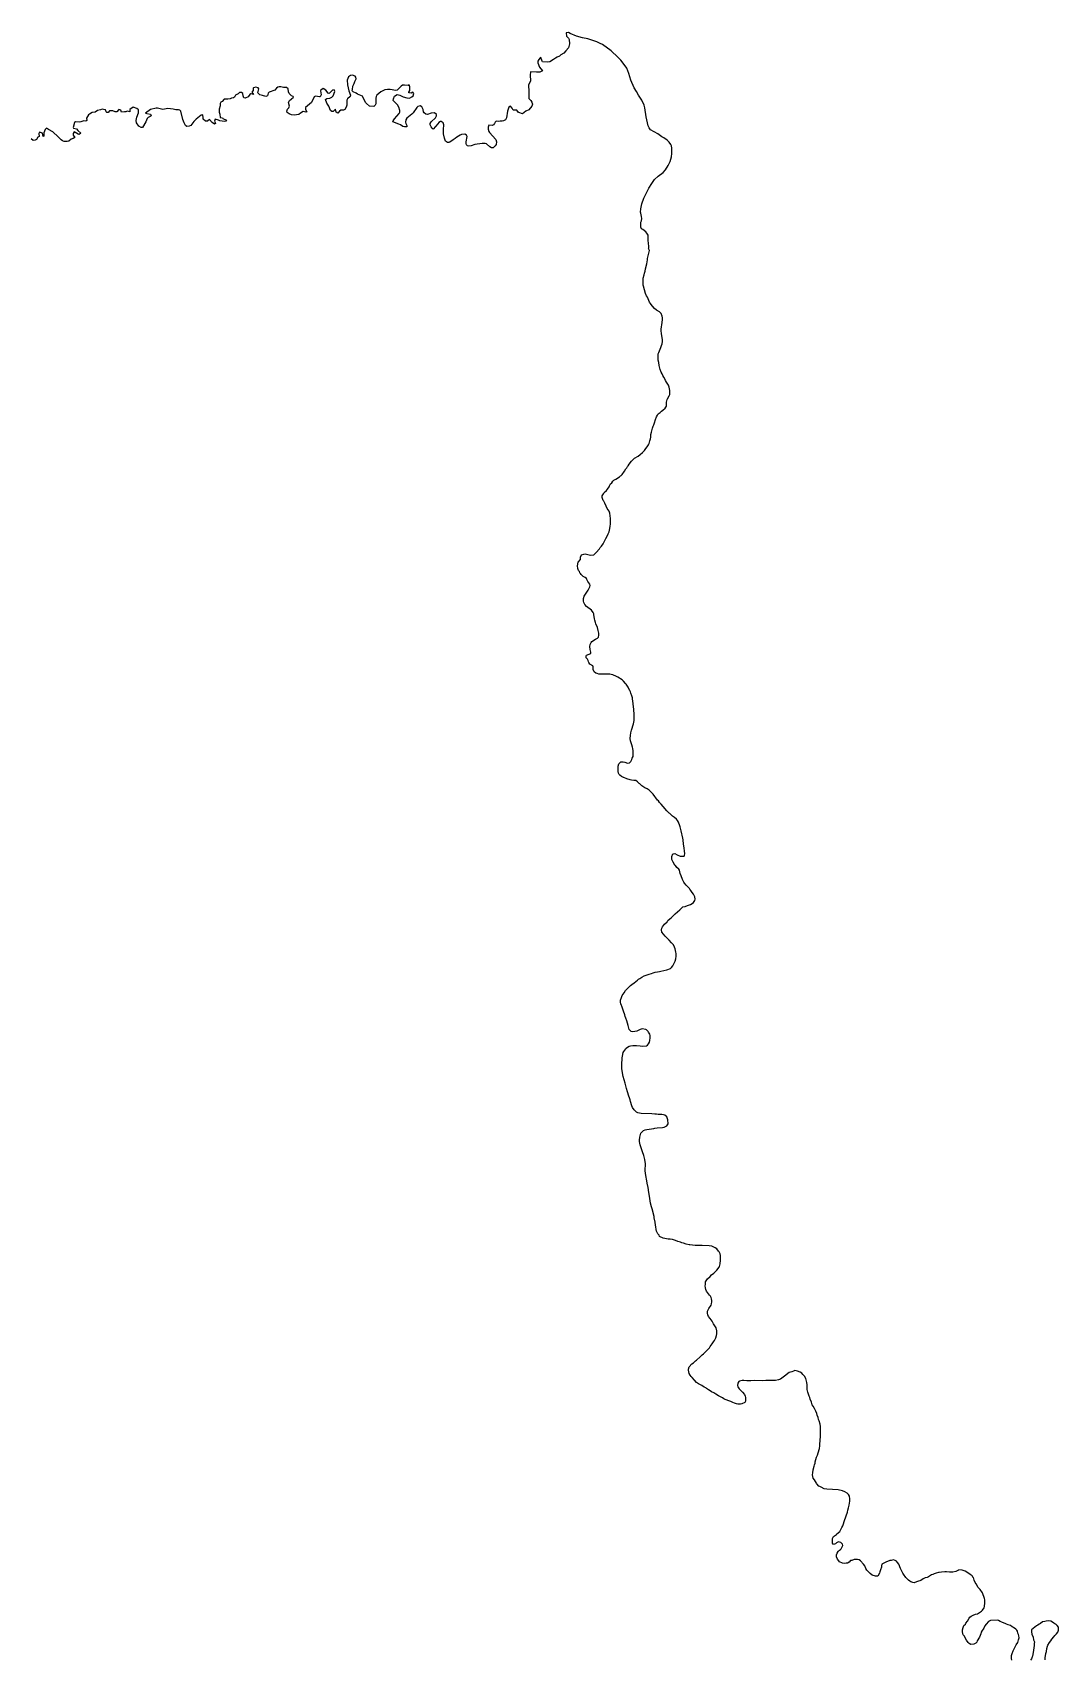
# Model space of a CAD drawing. Extents: x -74 to -34.8, y -33.8 to 5.3.
# Drawn here: x -66.259 to -64.697, y -12.145 to -9.669 of the extents above; entities that cross this region are included whole.
import ezdxf

# ---------------------------------------------------------------- set-up
doc = ezdxf.new("R2010")
doc.units = 0
doc.header["$LTSCALE"] = 2
doc.layers.add('UFEBRASIL', color=7, linetype='Continuous')

msp = doc.modelspace()

# ---------------------------------------------------------------- linework, layer by layer
at = {"layer": 'UFEBRASIL'}
for points in [[(-64.7686, -12.146), (-64.7691, -12.1437), (-64.7688, -12.1392), (-64.768, -12.1359), (-64.7665, -12.132), (-64.7649, -12.1289), (-64.7637, -12.1268), (-64.763, -12.1248), (-64.7618, -12.1228), (-64.7594, -12.1192), (-64.7581, -12.1153), (-64.7575, -12.1123), (-64.7577, -12.1091), (-64.7582, -12.1072), (-64.7592, -12.1053), (-64.7599, -12.1023), (-64.7609, -12.1004), (-64.7624, -12.0989), (-64.7658, -12.0963), (-64.7677, -12.0953), (-64.7704, -12.0937), (-64.7742, -12.0925), (-64.7767, -12.0914), (-64.7785, -12.0903), (-64.7828, -12.089), (-64.7837, -12.0884), (-64.786, -12.0876), (-64.7885, -12.0858), (-64.7906, -12.0856), (-64.801, -12.0861), (-64.8038, -12.0876), (-64.8075, -12.0914), (-64.8095, -12.094), (-64.8112, -12.0973), (-64.8122, -12.0992), (-64.8138, -12.1013), (-64.8149, -12.1037), (-64.8158, -12.1061), (-64.8175, -12.1111), (-64.8187, -12.1126), (-64.82, -12.1151), (-64.8212, -12.117), (-64.8219, -12.1188), (-64.8234, -12.1206), (-64.8262, -12.122), (-64.8306, -12.1225), (-64.8332, -12.1208), (-64.8349, -12.1193), (-64.8373, -12.1159), (-64.841, -12.1091), (-64.8423, -12.1075), (-64.843, -12.1056), (-64.8436, -12.1032), (-64.8437, -12.1002), (-64.8427, -12.0965), (-64.8417, -12.0936), (-64.8392, -12.0912), (-64.8387, -12.0901), (-64.836, -12.0868), (-64.8336, -12.0825), (-64.8322, -12.081), (-64.8302, -12.0793), (-64.8275, -12.0775), (-64.8239, -12.0762), (-64.8208, -12.0756), (-64.8146, -12.0717), (-64.8132, -12.0703), (-64.8107, -12.0668), (-64.81, -12.0645), (-64.8095, -12.0591), (-64.8096, -12.0544), (-64.8101, -12.0523), (-64.8131, -12.0439), (-64.8165, -12.0388), (-64.8195, -12.0356), (-64.8229, -12.0303), (-64.8241, -12.0281), (-64.8256, -12.0243), (-64.8268, -12.0203), (-64.8276, -12.0197), (-64.8288, -12.018), (-64.8321, -12.0157), (-64.8356, -12.0133), (-64.8396, -12.0107), (-64.8438, -12.0092), (-64.8489, -12.0089), (-64.8498, -12.0091), (-64.8537, -12.0112), (-64.8582, -12.0123), (-64.8634, -12.0122), (-64.8681, -12.0119), (-64.8702, -12.0118), (-64.8753, -12.0123), (-64.879, -12.0127), (-64.8798, -12.013), (-64.8837, -12.0137), (-64.8866, -12.015), (-64.8887, -12.0157), (-64.8907, -12.0164), (-64.8951, -12.0196), (-64.8971, -12.0205), (-64.9006, -12.0208), (-64.9032, -12.0225), (-64.9068, -12.0248), (-64.9087, -12.0255), (-64.9104, -12.0262), (-64.9135, -12.0272), (-64.917, -12.0284), (-64.919, -12.028), (-64.9221, -12.0269), (-64.9239, -12.0259), (-64.9257, -12.0246), (-64.927, -12.0231), (-64.9299, -12.0206), (-64.9334, -12.0154), (-64.9342, -12.0136), (-64.9381, -12.0069), (-64.9406, -12.0002), (-64.9424, -11.9975), (-64.9441, -11.9956), (-64.9458, -11.9944), (-64.9484, -11.9934), (-64.9523, -11.9943), (-64.9539, -11.9944), (-64.9603, -11.997), (-64.9644, -11.999), (-64.9661, -12.0003), (-64.9667, -12.0026), (-64.967, -12.0047), (-64.9683, -12.0088), (-64.9691, -12.0119), (-64.9699, -12.0139), (-64.9722, -12.0182), (-64.9731, -12.0186), (-64.9761, -12.0186), (-64.9809, -12.0169), (-64.9842, -12.0144), (-64.9864, -12.0117), (-64.9889, -12.0091), (-64.9906, -12.0065), (-64.9924, -12.0025), (-64.9941, -12.0002), (-64.9988, -11.9951), (-65.0006, -11.9934), (-65.0031, -11.9931), (-65.0064, -11.9929), (-65.0085, -11.9931), (-65.0119, -11.9944), (-65.0138, -11.9948), (-65.016, -11.9972), (-65.0186, -11.9988), (-65.0205, -11.9987), (-65.0226, -11.9992), (-65.026, -11.9986), (-65.0305, -11.9966), (-65.032, -11.9951), (-65.0338, -11.9924), (-65.0351, -11.9889), (-65.0353, -11.9858), (-65.0344, -11.9834), (-65.0329, -11.9809), (-65.0321, -11.9797), (-65.0292, -11.9777), (-65.0284, -11.977), (-65.0271, -11.9749), (-65.0256, -11.9716), (-65.0263, -11.9696), (-65.0289, -11.9671), (-65.0321, -11.9663), (-65.0333, -11.9664), (-65.0355, -11.9676), (-65.037, -11.9692), (-65.0399, -11.9703), (-65.0415, -11.968), (-65.0415, -11.9661), (-65.0416, -11.9609), (-65.0397, -11.9581), (-65.0355, -11.9549), (-65.0347, -11.954), (-65.0304, -11.9502), (-65.0272, -11.9444), (-65.0259, -11.9416), (-65.0249, -11.9385), (-65.0235, -11.9354), (-65.0206, -11.9268), (-65.0186, -11.9209), (-65.0179, -11.9181), (-65.0172, -11.9145), (-65.0162, -11.9106), (-65.015, -11.9042), (-65.0149, -11.9009), (-65.0156, -11.8966), (-65.0169, -11.8942), (-65.0189, -11.8921), (-65.0226, -11.8899), (-65.0261, -11.8884), (-65.0326, -11.8872), (-65.0501, -11.8861), (-65.054, -11.8855), (-65.0587, -11.8832), (-65.0608, -11.882), (-65.0621, -11.8812), (-65.0653, -11.8777), (-65.066, -11.8769), (-65.0689, -11.8718), (-65.0707, -11.8691), (-65.0716, -11.864), (-65.0715, -11.8613), (-65.0708, -11.8564), (-65.0692, -11.8512), (-65.0689, -11.8492), (-65.068, -11.8463), (-65.0676, -11.8442), (-65.0657, -11.8372), (-65.0644, -11.8345), (-65.0631, -11.8306), (-65.0613, -11.8243), (-65.0608, -11.82), (-65.0608, -11.8166), (-65.0603, -11.8132), (-65.0599, -11.8043), (-65.0595, -11.7991), (-65.0597, -11.7907), (-65.0603, -11.7869), (-65.0617, -11.7819), (-65.0625, -11.7799), (-65.0633, -11.7771), (-65.0647, -11.7733), (-65.0653, -11.7709), (-65.0666, -11.7675), (-65.069, -11.7633), (-65.0708, -11.7597), (-65.0722, -11.7578), (-65.0736, -11.7536), (-65.0755, -11.7489), (-65.076, -11.7466), (-65.0767, -11.7444), (-65.0789, -11.7382), (-65.0797, -11.7362), (-65.08, -11.7342), (-65.08, -11.731), (-65.0798, -11.727), (-65.0806, -11.7238), (-65.0813, -11.7196), (-65.0822, -11.7174), (-65.0839, -11.7141), (-65.0865, -11.7113), (-65.0881, -11.7094), (-65.0905, -11.7078), (-65.0945, -11.7063), (-65.0985, -11.7056), (-65.1009, -11.7064), (-65.1034, -11.7072), (-65.1073, -11.7086), (-65.1147, -11.7139), (-65.1163, -11.7156), (-65.1206, -11.7187), (-65.1237, -11.7197), (-65.1282, -11.7205), (-65.143, -11.7204), (-65.1474, -11.7209), (-65.1602, -11.7208), (-65.1658, -11.7212), (-65.1679, -11.7212), (-65.172, -11.7211), (-65.1763, -11.7208), (-65.1789, -11.7208), (-65.183, -11.7217), (-65.1838, -11.7224), (-65.1856, -11.7248), (-65.1861, -11.7283), (-65.1854, -11.7304), (-65.1835, -11.7332), (-65.1786, -11.7384), (-65.1756, -11.7421), (-65.1745, -11.7444), (-65.1739, -11.7467), (-65.1736, -11.7489), (-65.1736, -11.752), (-65.175, -11.7541), (-65.1792, -11.7563), (-65.1814, -11.7566), (-65.1853, -11.7566), (-65.1876, -11.7562), (-65.1908, -11.755), (-65.193, -11.7539), (-65.1964, -11.7525), (-65.2005, -11.751), (-65.2017, -11.7504), (-65.2048, -11.7495), (-65.2066, -11.7486), (-65.2088, -11.7472), (-65.2147, -11.7441), (-65.2192, -11.7413), (-65.2219, -11.7396), (-65.2256, -11.7378), (-65.2275, -11.7366), (-65.2303, -11.735), (-65.2333, -11.7329), (-65.2343, -11.732), (-65.2365, -11.7309), (-65.2405, -11.7282), (-65.2432, -11.7268), (-65.2452, -11.7255), (-65.2482, -11.7235), (-65.2515, -11.7202), (-65.2551, -11.7162), (-65.2565, -11.7145), (-65.2579, -11.7127), (-65.2595, -11.7101), (-65.2608, -11.7049), (-65.2606, -11.7033), (-65.2594, -11.6998), (-65.2557, -11.6955), (-65.2531, -11.6935), (-65.2497, -11.6906), (-65.2486, -11.6895), (-65.2426, -11.6848), (-65.2396, -11.6818), (-65.2377, -11.6798), (-65.2357, -11.6779), (-65.2347, -11.6771), (-65.2313, -11.6737), (-65.2301, -11.6722), (-65.2287, -11.6707), (-65.2275, -11.669), (-65.2248, -11.665), (-65.2224, -11.6619), (-65.2212, -11.6598), (-65.219, -11.6559), (-65.2179, -11.6521), (-65.2177, -11.6498), (-65.2176, -11.6453), (-65.2186, -11.6407), (-65.2213, -11.6359), (-65.2223, -11.6346), (-65.2246, -11.6305), (-65.2263, -11.6284), (-65.2277, -11.6262), (-65.23, -11.6232), (-65.2311, -11.6206), (-65.2318, -11.6183), (-65.2316, -11.6149), (-65.2297, -11.6112), (-65.2263, -11.6061), (-65.2254, -11.604), (-65.2249, -11.6011), (-65.2249, -11.5988), (-65.2254, -11.5964), (-65.2262, -11.5942), (-65.2272, -11.5922), (-65.2287, -11.5906), (-65.233, -11.5847), (-65.234, -11.5824), (-65.2346, -11.5797), (-65.235, -11.5768), (-65.2349, -11.5745), (-65.2345, -11.5704), (-65.2319, -11.5661), (-65.2278, -11.5622), (-65.2256, -11.56), (-65.2221, -11.5571), (-65.2191, -11.5544), (-65.2175, -11.5527), (-65.214, -11.548), (-65.2136, -11.5471), (-65.2122, -11.5429), (-65.2118, -11.5376), (-65.2117, -11.5328), (-65.2119, -11.5305), (-65.2125, -11.5281), (-65.2139, -11.5249), (-65.2149, -11.5236), (-65.2175, -11.5205), (-65.2198, -11.5187), (-65.225, -11.5164), (-65.229, -11.5156), (-65.24, -11.5151), (-65.2502, -11.5151), (-65.2585, -11.5142), (-65.2595, -11.5141), (-65.2641, -11.5131), (-65.2684, -11.5117), (-65.2708, -11.5112), (-65.273, -11.5103), (-65.2767, -11.5091), (-65.2802, -11.5075), (-65.2848, -11.5061), (-65.2886, -11.5056), (-65.2914, -11.5055), (-65.2994, -11.5042), (-65.3049, -11.5016), (-65.3054, -11.4994), (-65.3073, -11.4972), (-65.3091, -11.4936), (-65.3098, -11.4906), (-65.3104, -11.4867), (-65.3106, -11.4845), (-65.3111, -11.4796), (-65.3128, -11.4733), (-65.3131, -11.471), (-65.3159, -11.4593), (-65.3168, -11.4563), (-65.3182, -11.4509), (-65.319, -11.4474), (-65.32, -11.44), (-65.3208, -11.4347), (-65.3222, -11.4267), (-65.3236, -11.4202), (-65.3242, -11.4167), (-65.3244, -11.4144), (-65.3248, -11.4112), (-65.3253, -11.4087), (-65.3258, -11.405), (-65.3265, -11.4016), (-65.3265, -11.3973), (-65.3262, -11.3945), (-65.3261, -11.3908), (-65.3271, -11.3844), (-65.3287, -11.3781), (-65.3292, -11.3768), (-65.3299, -11.3742), (-65.3335, -11.3633), (-65.334, -11.3622), (-65.3354, -11.357), (-65.3354, -11.3549), (-65.3346, -11.3501), (-65.3329, -11.3442), (-65.3316, -11.3427), (-65.3293, -11.3404), (-65.3264, -11.3392), (-65.324, -11.3386), (-65.3132, -11.3371), (-65.3118, -11.3366), (-65.3081, -11.336), (-65.3001, -11.3355), (-65.2977, -11.3351), (-65.2935, -11.3329), (-65.2917, -11.33), (-65.2918, -11.3242), (-65.2938, -11.3192), (-65.2966, -11.3168), (-65.2986, -11.3161), (-65.301, -11.3157), (-65.3067, -11.3156), (-65.3093, -11.3153), (-65.3118, -11.3153), (-65.3166, -11.3148), (-65.3324, -11.3142), (-65.3354, -11.3138), (-65.3377, -11.3133), (-65.3396, -11.3124), (-65.3414, -11.3109), (-65.3434, -11.3088), (-65.346, -11.305), (-65.3469, -11.3029), (-65.3487, -11.2962), (-65.3494, -11.2933), (-65.3504, -11.2904), (-65.3513, -11.2881), (-65.3534, -11.2812), (-65.3548, -11.2762), (-65.3558, -11.2722), (-65.3568, -11.2684), (-65.3599, -11.2578), (-65.3616, -11.2496), (-65.3619, -11.2456), (-65.3619, -11.2403), (-65.3616, -11.2298), (-65.3613, -11.2271), (-65.36, -11.2215), (-65.3591, -11.2198), (-65.3562, -11.2161), (-65.3554, -11.215), (-65.3534, -11.2136), (-65.3508, -11.2121), (-65.3489, -11.2113), (-65.3455, -11.2108), (-65.3396, -11.2108), (-65.3343, -11.2112), (-65.3309, -11.2116), (-65.3247, -11.2115), (-65.323, -11.2102), (-65.3217, -11.2085), (-65.3202, -11.2056), (-65.3194, -11.2032), (-65.3187, -11.1994), (-65.3189, -11.1957), (-65.3197, -11.1935), (-65.3214, -11.1906), (-65.3221, -11.1893), (-65.3246, -11.187), (-65.3256, -11.1866), (-65.331, -11.1857), (-65.3344, -11.1863), (-65.339, -11.1888), (-65.3453, -11.1902), (-65.3481, -11.1893), (-65.3509, -11.1864), (-65.3524, -11.1806), (-65.3544, -11.1733), (-65.3558, -11.1694), (-65.3569, -11.1666), (-65.3574, -11.1641), (-65.3594, -11.1588), (-65.3605, -11.1555), (-65.3622, -11.1509), (-65.3624, -11.1499), (-65.3635, -11.1473), (-65.3639, -11.1451), (-65.3639, -11.142), (-65.3628, -11.1378), (-65.3615, -11.1349), (-65.3583, -11.1305), (-65.3565, -11.1271), (-65.353, -11.1235), (-65.3505, -11.121), (-65.3491, -11.1197), (-65.3466, -11.1178), (-65.3433, -11.1153), (-65.3382, -11.1115), (-65.3367, -11.1101), (-65.3346, -11.1091), (-65.3315, -11.1068), (-65.3281, -11.105), (-65.3252, -11.1038), (-65.3206, -11.1022), (-65.3171, -11.1011), (-65.3146, -11.1004), (-65.3112, -11.0994), (-65.3076, -11.0985), (-65.3049, -11.0981), (-65.3027, -11.0975), (-65.2936, -11.0958), (-65.2879, -11.0937), (-65.2863, -11.0922), (-65.2844, -11.0896), (-65.2808, -11.0824), (-65.2798, -11.0791), (-65.2795, -11.0749), (-65.2795, -11.0709), (-65.2798, -11.0687), (-65.2809, -11.0636), (-65.2818, -11.061), (-65.2835, -11.0578), (-65.2864, -11.0548), (-65.2901, -11.0505), (-65.2929, -11.0475), (-65.2962, -11.0443), (-65.2984, -11.0414), (-65.3011, -11.0385), (-65.3017, -11.0346), (-65.3013, -11.0321), (-65.3004, -11.0302), (-65.2972, -11.026), (-65.2933, -11.0224), (-65.292, -11.0208), (-65.2888, -11.0182), (-65.2864, -11.0159), (-65.2849, -11.0144), (-65.2807, -11.0104), (-65.2772, -11.0073), (-65.274, -11.0045), (-65.2719, -11.0025), (-65.2691, -10.9999), (-65.2658, -10.9995), (-65.262, -10.9979), (-65.2578, -10.9964), (-65.255, -10.9948), (-65.2528, -10.993), (-65.2508, -10.9903), (-65.2504, -10.9879), (-65.2509, -10.9845), (-65.2529, -10.9807), (-65.2549, -10.978), (-65.2571, -10.9749), (-65.2585, -10.9729), (-65.259, -10.9719), (-65.2626, -10.9683), (-65.264, -10.9667), (-65.2669, -10.9639), (-65.2677, -10.9621), (-65.2697, -10.9583), (-65.272, -10.9528), (-65.2731, -10.949), (-65.2742, -10.9442), (-65.2755, -10.9426), (-65.2785, -10.9398), (-65.2806, -10.9371), (-65.2814, -10.9362), (-65.284, -10.9317), (-65.2858, -10.9277), (-65.2861, -10.9256), (-65.2861, -10.923), (-65.2844, -10.9194), (-65.2835, -10.919), (-65.2814, -10.9188), (-65.2778, -10.9207), (-65.2732, -10.9228), (-65.267, -10.9228), (-65.2666, -10.9218), (-65.2664, -10.9188), (-65.2668, -10.9152), (-65.2673, -10.9098), (-65.2682, -10.9045), (-65.2688, -10.8981), (-65.2692, -10.8954), (-65.2718, -10.8841), (-65.2735, -10.8782), (-65.2738, -10.8763), (-65.2756, -10.8712), (-65.2773, -10.8683), (-65.2789, -10.8664), (-65.2821, -10.8641), (-65.2847, -10.8616), (-65.2888, -10.858), (-65.2901, -10.8571), (-65.2935, -10.8536), (-65.2994, -10.8469), (-65.3023, -10.8436), (-65.3048, -10.8411), (-65.3065, -10.8385), (-65.3077, -10.8374), (-65.3103, -10.834), (-65.3119, -10.8319), (-65.3144, -10.8285), (-65.3181, -10.8246), (-65.3204, -10.8223), (-65.3218, -10.8214), (-65.3236, -10.8202), (-65.327, -10.8186), (-65.3314, -10.8156), (-65.3347, -10.8127), (-65.3357, -10.8119), (-65.338, -10.8095), (-65.3408, -10.8075), (-65.3438, -10.8075), (-65.3474, -10.8072), (-65.3496, -10.8067), (-65.3547, -10.805), (-65.3588, -10.8032), (-65.3597, -10.8028), (-65.3627, -10.8015), (-65.365, -10.7993), (-65.3659, -10.7984), (-65.367, -10.7963), (-65.3676, -10.7937), (-65.3678, -10.7895), (-65.3674, -10.7857), (-65.3664, -10.782), (-65.3637, -10.7794), (-65.3601, -10.7794), (-65.3576, -10.7799), (-65.3536, -10.7811), (-65.3505, -10.7806), (-65.3496, -10.7799), (-65.3482, -10.7784), (-65.3469, -10.7754), (-65.3461, -10.7736), (-65.345, -10.771), (-65.3447, -10.7696), (-65.3446, -10.7674), (-65.3447, -10.7647), (-65.3447, -10.7623), (-65.3452, -10.759), (-65.3459, -10.7569), (-65.3468, -10.7534), (-65.3471, -10.7519), (-65.3488, -10.7474), (-65.3496, -10.7435), (-65.3491, -10.7389), (-65.3483, -10.735), (-65.3471, -10.7312), (-65.3442, -10.7212), (-65.3435, -10.7163), (-65.3434, -10.7139), (-65.3434, -10.7073), (-65.3436, -10.6996), (-65.3446, -10.6909), (-65.3453, -10.6864), (-65.3456, -10.6838), (-65.346, -10.6816), (-65.3469, -10.6788), (-65.3482, -10.6746), (-65.3488, -10.6727), (-65.3497, -10.6705), (-65.3519, -10.6668), (-65.3524, -10.6657), (-65.3556, -10.6609), (-65.3567, -10.6598), (-65.3597, -10.6564), (-65.3618, -10.6545), (-65.3683, -10.6502), (-65.372, -10.6482), (-65.3736, -10.6477), (-65.3758, -10.6466), (-65.3782, -10.646), (-65.3804, -10.6457), (-65.3862, -10.6456), (-65.3948, -10.6458), (-65.3972, -10.6455), (-65.3995, -10.6449), (-65.4016, -10.6442), (-65.4042, -10.6423), (-65.4056, -10.6386), (-65.4057, -10.6346), (-65.4064, -10.6329), (-65.4109, -10.6307), (-65.4124, -10.6281), (-65.4126, -10.627), (-65.4133, -10.6248), (-65.4143, -10.623), (-65.4165, -10.6208), (-65.4166, -10.6177), (-65.4161, -10.6167), (-65.4093, -10.6144), (-65.4094, -10.6125), (-65.4101, -10.6081), (-65.4106, -10.6037), (-65.4102, -10.6004), (-65.4086, -10.5975), (-65.4075, -10.5959), (-65.4023, -10.5927), (-65.3992, -10.5909), (-65.3978, -10.5895), (-65.3971, -10.5866), (-65.3972, -10.5833), (-65.3981, -10.5792), (-65.3992, -10.5749), (-65.4018, -10.5691), (-65.4024, -10.5672), (-65.403, -10.5637), (-65.4035, -10.5615), (-65.4046, -10.5549), (-65.4047, -10.5538), (-65.4057, -10.5519), (-65.4084, -10.5486), (-65.416, -10.5428), (-65.4185, -10.5398), (-65.4198, -10.5366), (-65.4203, -10.5345), (-65.4202, -10.5306), (-65.4193, -10.5268), (-65.4174, -10.5239), (-65.4135, -10.5181), (-65.4117, -10.515), (-65.4106, -10.5129), (-65.4103, -10.5107), (-65.4108, -10.5086), (-65.4136, -10.5045), (-65.4154, -10.5016), (-65.4156, -10.5004), (-65.4181, -10.4987), (-65.4211, -10.4971), (-65.4239, -10.4942), (-65.4251, -10.4924), (-65.4258, -10.4915), (-65.4266, -10.4896), (-65.4279, -10.4879), (-65.4292, -10.485), (-65.4297, -10.4809), (-65.4283, -10.4752), (-65.4252, -10.4711), (-65.4248, -10.4678), (-65.4234, -10.4643), (-65.4198, -10.463), (-65.4178, -10.4627), (-65.4157, -10.463), (-65.4118, -10.4641), (-65.4097, -10.4645), (-65.4048, -10.464), (-65.403, -10.4628), (-65.4009, -10.4606), (-65.3963, -10.4549), (-65.3949, -10.4531), (-65.3929, -10.451), (-65.3904, -10.4476), (-65.3863, -10.4392), (-65.3836, -10.4338), (-65.3827, -10.4322), (-65.3815, -10.4291), (-65.3801, -10.4243), (-65.3799, -10.4205), (-65.3793, -10.4173), (-65.3792, -10.4151), (-65.3791, -10.409), (-65.3804, -10.4009), (-65.3813, -10.3978), (-65.3844, -10.3934), (-65.3861, -10.3903), (-65.3881, -10.3856), (-65.3897, -10.3824), (-65.3905, -10.3815), (-65.3919, -10.377), (-65.3918, -10.3744), (-65.3901, -10.3711), (-65.3888, -10.3692), (-65.3852, -10.3661), (-65.3839, -10.364), (-65.3816, -10.3605), (-65.3808, -10.3593), (-65.3792, -10.3563), (-65.3774, -10.3544), (-65.3759, -10.3522), (-65.374, -10.3506), (-65.3711, -10.3488), (-65.3656, -10.3454), (-65.364, -10.344), (-65.3631, -10.3433), (-65.3617, -10.3417), (-65.3582, -10.3369), (-65.3561, -10.3334), (-65.3546, -10.3317), (-65.3533, -10.3298), (-65.3525, -10.3289), (-65.3507, -10.326), (-65.3475, -10.3216), (-65.3444, -10.3184), (-65.3426, -10.3172), (-65.3371, -10.3141), (-65.3342, -10.3115), (-65.3308, -10.3086), (-65.3274, -10.3053), (-65.3254, -10.3024), (-65.3236, -10.2998), (-65.3216, -10.2966), (-65.3204, -10.2946), (-65.3192, -10.2909), (-65.3182, -10.2877), (-65.3179, -10.285), (-65.3178, -10.2812), (-65.3171, -10.2774), (-65.3152, -10.2712), (-65.3143, -10.2684), (-65.3132, -10.2661), (-65.3124, -10.2635), (-65.311, -10.2582), (-65.3093, -10.2542), (-65.3079, -10.2515), (-65.3068, -10.2498), (-65.3039, -10.2476), (-65.3015, -10.2453), (-65.2996, -10.2438), (-65.2963, -10.2408), (-65.2942, -10.2377), (-65.2942, -10.232), (-65.2932, -10.2277), (-65.2927, -10.2267), (-65.2898, -10.222), (-65.2888, -10.2199), (-65.2888, -10.2166), (-65.2889, -10.214), (-65.29, -10.2088), (-65.2912, -10.2059), (-65.294, -10.2012), (-65.2954, -10.1988), (-65.2961, -10.1973), (-65.2982, -10.1939), (-65.2995, -10.1911), (-65.3007, -10.1886), (-65.302, -10.1862), (-65.3035, -10.1822), (-65.305, -10.176), (-65.3058, -10.1714), (-65.3067, -10.1678), (-65.307, -10.165), (-65.307, -10.1606), (-65.3066, -10.1583), (-65.3058, -10.1561), (-65.3027, -10.1487), (-65.3016, -10.1458), (-65.3009, -10.1431), (-65.3003, -10.1394), (-65.3004, -10.1362), (-65.3011, -10.1308), (-65.3017, -10.1275), (-65.3022, -10.1234), (-65.3022, -10.1209), (-65.3007, -10.1105), (-65.3003, -10.106), (-65.3003, -10.1036), (-65.3006, -10.1009), (-65.302, -10.0968), (-65.3042, -10.0949), (-65.3049, -10.0942), (-65.3092, -10.0917), (-65.3122, -10.0895), (-65.3155, -10.0859), (-65.3161, -10.0851), (-65.3184, -10.0815), (-65.3198, -10.0795), (-65.3232, -10.0721), (-65.3243, -10.0701), (-65.3262, -10.0662), (-65.3278, -10.0611), (-65.3292, -10.0552), (-65.3295, -10.0538), (-65.3298, -10.0516), (-65.3297, -10.0465), (-65.3294, -10.0432), (-65.328, -10.0378), (-65.3276, -10.0354), (-65.3268, -10.0325), (-65.3261, -10.0289), (-65.3242, -10.0215), (-65.323, -10.0151), (-65.3229, -10.0131), (-65.322, -10.0093), (-65.3201, -10.001), (-65.3213, -9.998), (-65.3212, -9.9969), (-65.3212, -9.9937), (-65.3213, -9.9909), (-65.3219, -9.9846), (-65.3222, -9.9777), (-65.3241, -9.9744), (-65.3255, -9.9728), (-65.3303, -9.9693), (-65.3319, -9.9681), (-65.3331, -9.9657), (-65.3334, -9.9636), (-65.3329, -9.958), (-65.3321, -9.9561), (-65.3318, -9.9524), (-65.3322, -9.9492), (-65.333, -9.9443), (-65.3335, -9.9425), (-65.3334, -9.9375), (-65.3318, -9.93), (-65.3285, -9.9213), (-65.3212, -9.906), (-65.3166, -9.8989), (-65.3123, -9.8931), (-65.307, -9.8879), (-65.2994, -9.8821), (-65.2958, -9.8784), (-65.2913, -9.8716), (-65.2887, -9.8657), (-65.2867, -9.8585), (-65.286, -9.8535), (-65.286, -9.8455), (-65.2867, -9.8418), (-65.2874, -9.8399), (-65.2898, -9.8363), (-65.293, -9.8333), (-65.2981, -9.8296), (-65.3012, -9.828), (-65.3074, -9.8237), (-65.3184, -9.8172), (-65.3205, -9.8145), (-65.322, -9.8113), (-65.325, -9.7974), (-65.3269, -9.7841), (-65.3281, -9.78), (-65.3318, -9.7724), (-65.3369, -9.7646), (-65.3397, -9.7588), (-65.3431, -9.7535), (-65.3483, -9.7418), (-65.3514, -9.7316), (-65.3546, -9.7237), (-65.3569, -9.7202), (-65.3638, -9.7116), (-65.3682, -9.7067), (-65.3783, -9.6971), (-65.3916, -9.6876), (-65.3949, -9.6858), (-65.4001, -9.6836), (-65.4138, -9.6788), (-65.4218, -9.6773), (-65.4311, -9.6747), (-65.4409, -9.6708), (-65.4434, -9.6693), (-65.4468, -9.6697), (-65.4465, -9.6749), (-65.4432, -9.6779), (-65.4421, -9.6797), (-65.4415, -9.6863), (-65.4435, -9.6927), (-65.4471, -9.6971), (-65.4505, -9.7005), (-65.4551, -9.7033), (-65.4571, -9.7051), (-65.4604, -9.7066), (-65.4632, -9.7083), (-65.466, -9.7102), (-65.4719, -9.7137), (-65.475, -9.7143), (-65.4826, -9.7137), (-65.4832, -9.7127), (-65.4856, -9.7074), (-65.4866, -9.7079), (-65.4885, -9.7103), (-65.4899, -9.713), (-65.4899, -9.7153), (-65.4873, -9.7222), (-65.4829, -9.7276), (-65.4867, -9.7294), (-65.4919, -9.7296), (-65.5005, -9.7289), (-65.501, -9.7298), (-65.5014, -9.7336), (-65.5013, -9.7433), (-65.5043, -9.7487), (-65.5037, -9.7595), (-65.5037, -9.7695), (-65.5005, -9.7725), (-65.4989, -9.7753), (-65.4982, -9.7784), (-65.4991, -9.7814), (-65.5036, -9.7871), (-65.5081, -9.7891), (-65.5135, -9.7932), (-65.519, -9.7909), (-65.5194, -9.7909), (-65.5221, -9.7877), (-65.5232, -9.7874), (-65.5253, -9.7875), (-65.5276, -9.7873), (-65.5288, -9.7843), (-65.5316, -9.7812), (-65.5341, -9.7829), (-65.5359, -9.7889), (-65.5374, -9.7989), (-65.5393, -9.802), (-65.5422, -9.8037), (-65.5443, -9.8044), (-65.5473, -9.8042), (-65.5493, -9.8049), (-65.5532, -9.8044), (-65.5549, -9.8055), (-65.5561, -9.8079), (-65.5575, -9.8097), (-65.5594, -9.8108), (-65.5643, -9.8103), (-65.5656, -9.8131), (-65.5655, -9.8166), (-65.5646, -9.8198), (-65.5636, -9.8216), (-65.5541, -9.832), (-65.553, -9.8354), (-65.5536, -9.8398), (-65.5547, -9.8419), (-65.558, -9.8446), (-65.5604, -9.8447), (-65.5631, -9.8435), (-65.5679, -9.8386), (-65.57, -9.838), (-65.5748, -9.8383), (-65.5858, -9.8399), (-65.5916, -9.8415), (-65.5948, -9.8421), (-65.597, -9.8419), (-65.5985, -9.8403), (-65.5991, -9.8382), (-65.5991, -9.8359), (-65.5977, -9.8276), (-65.5983, -9.8256), (-65.6011, -9.8242), (-65.6059, -9.8246), (-65.608, -9.8254), (-65.6132, -9.8286), (-65.6157, -9.8308), (-65.6188, -9.8325), (-65.6237, -9.836), (-65.6256, -9.8369), (-65.6276, -9.8368), (-65.6306, -9.8344), (-65.6322, -9.8301), (-65.6333, -9.8236), (-65.6336, -9.8168), (-65.633, -9.8099), (-65.634, -9.8069), (-65.6372, -9.8045), (-65.6382, -9.8048), (-65.6404, -9.8064), (-65.6422, -9.8082), (-65.6493, -9.8162), (-65.6509, -9.8149), (-65.6524, -9.813), (-65.6537, -9.8099), (-65.6539, -9.8076), (-65.6522, -9.805), (-65.6457, -9.7992), (-65.644, -9.7962), (-65.6442, -9.7941), (-65.6474, -9.7915), (-65.6523, -9.7919), (-65.6578, -9.7938), (-65.6602, -9.7934), (-65.6628, -9.7915), (-65.6639, -9.7898), (-65.6645, -9.7865), (-65.6666, -9.7823), (-65.6689, -9.7811), (-65.6726, -9.7821), (-65.674, -9.7834), (-65.6798, -9.7913), (-65.6819, -9.7936), (-65.6894, -9.7998), (-65.6908, -9.802), (-65.6914, -9.8056), (-65.6908, -9.8075), (-65.6888, -9.812), (-65.6897, -9.8127), (-65.6929, -9.813), (-65.6952, -9.8122), (-65.6991, -9.8097), (-65.7014, -9.8087), (-65.7108, -9.8054), (-65.7099, -9.8036), (-65.7082, -9.8008), (-65.701, -9.7925), (-65.7002, -9.7903), (-65.7, -9.7882), (-65.7014, -9.7828), (-65.7034, -9.7794), (-65.7099, -9.7726), (-65.7096, -9.7702), (-65.7081, -9.7661), (-65.7042, -9.7638), (-65.7002, -9.7645), (-65.6947, -9.767), (-65.6892, -9.7688), (-65.6852, -9.769), (-65.6815, -9.7673), (-65.6799, -9.7657), (-65.6788, -9.7623), (-65.6802, -9.7601), (-65.6828, -9.7618), (-65.6861, -9.7611), (-65.6862, -9.76), (-65.685, -9.7573), (-65.6846, -9.7521), (-65.6859, -9.7487), (-65.6873, -9.7501), (-65.6928, -9.7494), (-65.6958, -9.7496), (-65.6979, -9.7508), (-65.7042, -9.7569), (-65.7063, -9.7575), (-65.7147, -9.7559), (-65.7189, -9.756), (-65.7227, -9.7566), (-65.7291, -9.7597), (-65.7349, -9.7644), (-65.736, -9.7667), (-65.7365, -9.7691), (-65.7365, -9.7777), (-65.7373, -9.7798), (-65.7395, -9.7819), (-65.746, -9.7815), (-65.7507, -9.7775), (-65.752, -9.7756), (-65.757, -9.7662), (-65.7645, -9.7631), (-65.7664, -9.7615), (-65.7711, -9.7596), (-65.7727, -9.7582), (-65.7721, -9.7559), (-65.7716, -9.751), (-65.7697, -9.7469), (-65.7686, -9.7436), (-65.7666, -9.7396), (-65.7668, -9.7373), (-65.768, -9.7355), (-65.7719, -9.7343), (-65.7751, -9.7349), (-65.7779, -9.7368), (-65.7799, -9.7418), (-65.7795, -9.749), (-65.7776, -9.7581), (-65.7753, -9.7645), (-65.7754, -9.7669), (-65.7797, -9.77), (-65.7809, -9.7721), (-65.7808, -9.78), (-65.7818, -9.783), (-65.7837, -9.7863), (-65.7855, -9.7873), (-65.7898, -9.7873), (-65.7918, -9.7891), (-65.7945, -9.7918), (-65.7969, -9.7905), (-65.7977, -9.7861), (-65.8017, -9.7896), (-65.8037, -9.7894), (-65.8057, -9.7881), (-65.808, -9.7814), (-65.8111, -9.7769), (-65.8131, -9.7712), (-65.8113, -9.7697), (-65.8066, -9.769), (-65.8033, -9.7676), (-65.8016, -9.7658), (-65.7991, -9.7589), (-65.7999, -9.7567), (-65.8027, -9.7569), (-65.8074, -9.7622), (-65.809, -9.7615), (-65.8125, -9.7572), (-65.8169, -9.7547), (-65.8203, -9.757), (-65.8205, -9.7581), (-65.8197, -9.764), (-65.8214, -9.7672), (-65.8224, -9.7674), (-65.8283, -9.7664), (-65.8302, -9.7674), (-65.8345, -9.776), (-65.8435, -9.7834), (-65.8437, -9.7865), (-65.8414, -9.7898), (-65.8432, -9.7906), (-65.8473, -9.7895), (-65.851, -9.7919), (-65.8536, -9.7943), (-65.8607, -9.7951), (-65.865, -9.7945), (-65.8686, -9.793), (-65.8715, -9.791), (-65.8722, -9.789), (-65.8712, -9.786), (-65.8687, -9.7837), (-65.8681, -9.7816), (-65.8693, -9.7759), (-65.8679, -9.7727), (-65.8652, -9.7708), (-65.8619, -9.7678), (-65.8625, -9.7669), (-65.8647, -9.7655), (-65.8684, -9.762), (-65.8695, -9.7594), (-65.8702, -9.7552), (-65.8724, -9.7531), (-65.8769, -9.7528), (-65.8812, -9.752), (-65.8837, -9.752), (-65.8859, -9.7525), (-65.8879, -9.7541), (-65.8901, -9.757), (-65.8991, -9.76), (-65.9004, -9.7617), (-65.9014, -9.7655), (-65.904, -9.7668), (-65.9089, -9.7649), (-65.913, -9.7641), (-65.916, -9.761), (-65.9144, -9.7552), (-65.9157, -9.7537), (-65.919, -9.7527), (-65.9226, -9.7533), (-65.9231, -9.7541), (-65.9232, -9.7573), (-65.9251, -9.7603), (-65.9228, -9.7637), (-65.9266, -9.7625), (-65.9281, -9.7636), (-65.9308, -9.7674), (-65.9353, -9.7692), (-65.9373, -9.7689), (-65.9387, -9.7657), (-65.9392, -9.7621), (-65.9408, -9.7606), (-65.9442, -9.7604), (-65.9462, -9.7627), (-65.9483, -9.7634), (-65.9499, -9.7647), (-65.9518, -9.7675), (-65.9533, -9.7688), (-65.9564, -9.769), (-65.9584, -9.7701), (-65.9618, -9.7708), (-65.9672, -9.7707), (-65.9705, -9.7745), (-65.9724, -9.7755), (-65.9735, -9.7773), (-65.9733, -9.7811), (-65.9749, -9.7857), (-65.9749, -9.7906), (-65.9741, -9.7937), (-65.9734, -9.7986), (-65.97, -9.7992), (-65.9693, -9.8), (-65.9638, -9.8026), (-65.9648, -9.8043), (-65.967, -9.8049), (-65.974, -9.8037), (-65.9759, -9.8026), (-65.981, -9.8013), (-65.9822, -9.8041), (-65.9806, -9.8077), (-65.9821, -9.8088), (-65.9854, -9.8064), (-65.9896, -9.8016), (-65.9928, -9.8041), (-65.9959, -9.8041), (-65.9991, -9.8013), (-65.9992, -9.7993), (-65.9997, -9.7944), (-66.0022, -9.7952), (-66.0101, -9.8012), (-66.0136, -9.8047), (-66.0182, -9.8108), (-66.0205, -9.812), (-66.0242, -9.8122), (-66.026, -9.811), (-66.0281, -9.8067), (-66.0302, -9.8017), (-66.0332, -9.7889), (-66.0349, -9.7875), (-66.0367, -9.7867), (-66.0409, -9.787), (-66.0451, -9.7858), (-66.0532, -9.7847), (-66.0581, -9.786), (-66.0607, -9.7862), (-66.0687, -9.7845), (-66.0711, -9.7843), (-66.0793, -9.7866), (-66.0871, -9.7918), (-66.0849, -9.7927), (-66.0797, -9.7936), (-66.0783, -9.7961), (-66.0798, -9.7972), (-66.0829, -9.7986), (-66.0845, -9.8), (-66.0866, -9.8051), (-66.0915, -9.8138), (-66.0935, -9.814), (-66.0974, -9.8116), (-66.1009, -9.8069), (-66.1014, -9.8034), (-66.1002, -9.7983), (-66.0978, -9.7913), (-66.0978, -9.7872), (-66.1002, -9.7847), (-66.1058, -9.7831), (-66.1108, -9.7862), (-66.1111, -9.7898), (-66.1151, -9.7888), (-66.1168, -9.7901), (-66.1191, -9.7899), (-66.1236, -9.7905), (-66.1245, -9.7873), (-66.1278, -9.7865), (-66.1306, -9.7899), (-66.1332, -9.7899), (-66.1367, -9.7887), (-66.142, -9.7886), (-66.1438, -9.7911), (-66.1461, -9.7911), (-66.1468, -9.7902), (-66.1479, -9.7869), (-66.1513, -9.7864), (-66.1529, -9.7857), (-66.1556, -9.7872), (-66.16, -9.7878), (-66.1636, -9.7905), (-66.1682, -9.791), (-66.1725, -9.7933), (-66.1741, -9.7948), (-66.1767, -9.7998), (-66.1762, -9.8033), (-66.178, -9.8041), (-66.1811, -9.8037), (-66.1856, -9.8054), (-66.188, -9.8055), (-66.1936, -9.805), (-66.1951, -9.8063), (-66.197, -9.8136), (-66.1966, -9.8147), (-66.1922, -9.8157), (-66.19, -9.8183), (-66.1858, -9.8224), (-66.1883, -9.8244), (-66.1895, -9.8241), (-66.1959, -9.8203), (-66.1973, -9.8228), (-66.197, -9.8256), (-66.1945, -9.8288), (-66.1972, -9.8307), (-66.2001, -9.8318), (-66.2037, -9.8346), (-66.2063, -9.8352), (-66.2107, -9.835), (-66.2133, -9.8343), (-66.2154, -9.8327), (-66.2198, -9.828), (-66.2281, -9.8204), (-66.2348, -9.8167), (-66.2377, -9.8146), (-66.2397, -9.8168), (-66.2417, -9.822), (-66.2419, -9.827), (-66.2429, -9.8275), (-66.2441, -9.8225), (-66.2483, -9.821), (-66.2494, -9.823), (-66.2491, -9.8273), (-66.2509, -9.8286), (-66.2528, -9.8321), (-66.2551, -9.8333), (-66.2582, -9.8334), (-66.2611, -9.8313)], [(-64.7175, -12.1455), (-64.7178, -12.1425), (-64.7168, -12.1361), (-64.7159, -12.133), (-64.7154, -12.1285), (-64.714, -12.1249), (-64.7136, -12.1235), (-64.7111, -12.1193), (-64.7093, -12.1167), (-64.7073, -12.1142), (-64.7047, -12.1107), (-64.7032, -12.1088), (-64.7003, -12.1063), (-64.6984, -12.1036), (-64.6975, -12.1006), (-64.6974, -12.0984), (-64.6976, -12.0961), (-64.6994, -12.0933), (-64.7009, -12.092), (-64.7031, -12.0909), (-64.7047, -12.0898), (-64.7066, -12.0883), (-64.7092, -12.0871), (-64.713, -12.0864), (-64.7163, -12.087), (-64.7184, -12.0872), (-64.7215, -12.0881), (-64.7246, -12.0902), (-64.7269, -12.0915), (-64.7286, -12.0929), (-64.731, -12.0938), (-64.7386, -12.1001), (-64.7387, -12.1012), (-64.7387, -12.1033), (-64.7381, -12.1066), (-64.7358, -12.1114), (-64.7353, -12.1151), (-64.7337, -12.1181), (-64.7342, -12.1208), (-64.7345, -12.1246), (-64.7351, -12.1269), (-64.7355, -12.1315), (-64.737, -12.1402), (-64.7376, -12.1413), (-64.7387, -12.144), (-64.7399, -12.1462)]]:
    msp.add_lwpolyline(points, dxfattribs=at)

doc.saveas('drawing.dxf')
